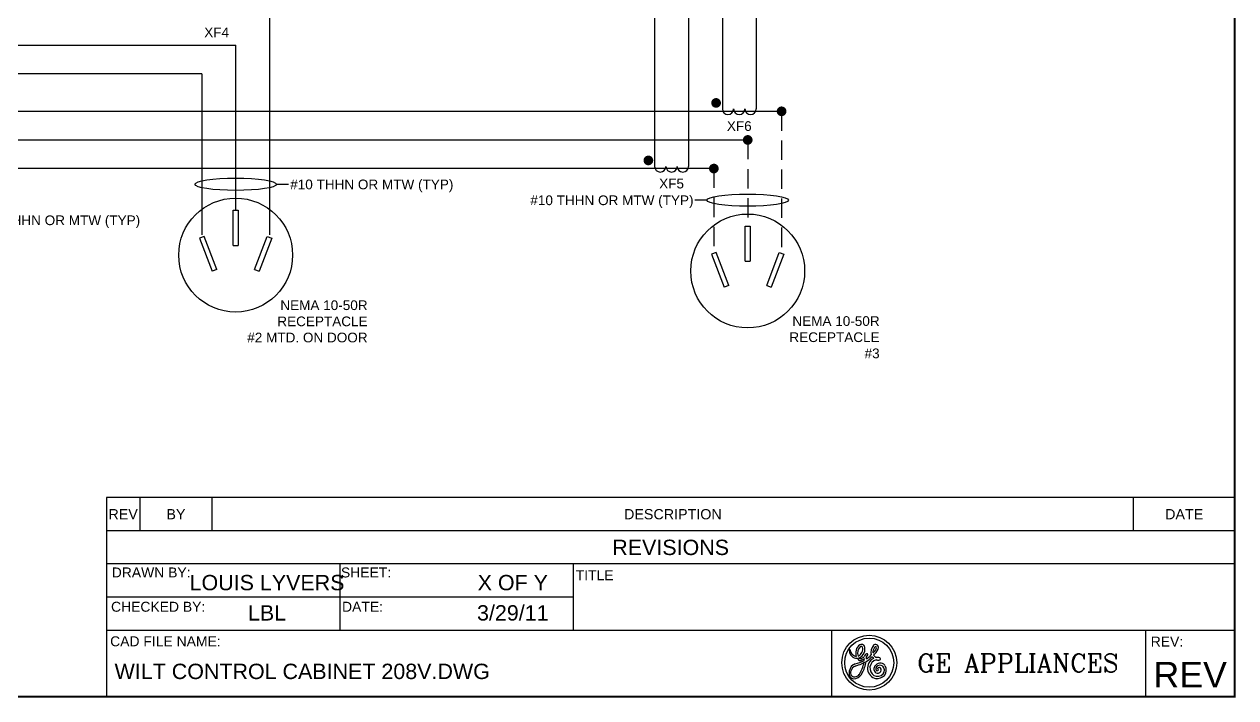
# Model space of a CAD drawing. Header units: inches. Extents: x -228 to 241, y -155 to 115.
# Drawn here: x -176.79 to -161.16, y -32.12 to -23.43 of the extents above; entities that cross this region are included whole.
import ezdxf
from ezdxf.enums import TextEntityAlignment as Align

# ---------------------------------------------------------------- set-up
doc = ezdxf.new("R2010")
doc.units = ezdxf.units.IN
doc.header["$MEASUREMENT"] = 0
doc.linetypes.add('HIDDEN', pattern=[0.375, 0.25, -0.125])
for name, color, linetype in [('BORDER', 3, 'Continuous'), ('CURRENT TRANSFORMER', 201, 'Continuous'), ('ELECTRICAL DEVICES', 30, 'Continuous'), ('FIELD WIRE', 5, 'HIDDEN'), ('FIELD WIRE - N', 255, 'HIDDEN'), ('PANEL WIRE', 5, 'Continuous'), ('PANEL WIRE - N', 255, 'Continuous'), ('TXT', 4, 'Continuous')]:
    doc.layers.add(name, color=color, linetype=linetype)
doc.styles.add('COMPLEX', font='COMPLEX')
doc.styles.get("Standard").update_dxf_attribs({"font": 'arial.ttf'})

# ---------------------------------------------------------------- blocks, each defined once
blk = doc.blocks.new('GE_Logo')
at = {"layer": 'BORDER', "linetype": 'Continuous'}
for p, q in [((0.0702, 0.0952), (0.0703, 0.0953)), ((-0.0166, 0.0782), (-0.0166, 0.0783)), ((0.0453, 0.0511), (0.0453, 0.0535)), ((0.0716, 0.0472), (0.0715, 0.0472)), ((0.075, 0.0883), (0.0762, 0.09)), ((-0.0054, 0.0227), (-0.0052, 0.0228)), ((0.0449, 0.0453), (0.0449, 0.0453)), ((0.0948, 0.0411), (0.095, 0.0412)), ((0.0178, -0.0135), (0.0182, -0.013)), ((0.0257, -0.0135), (0.028, -0.009))]:
    blk.add_line(p, q, dxfattribs=at)
for radius in [0.1034, 0.0925]:
    blk.add_circle((0.0552, 0.031), radius, dxfattribs=at)
for centre, radius, start, end in [((0.0411, 0.0677), 0.037, 125.3229, 201.2541), ((0.0429, 0.0673), 0.0315, 130.1066, 201.0408), ((0.0056, 0.0809), 0.0333, 288.9288, 25.3672), ((0.0255, 0.0884), 0.0111, 120.4413, 121.1637), ((0.0263, 0.0846), 0.0148, 61.1952, 116.0543), ((0.0256, 0.0866), 0.00555, 31.1144, 121.8942), ((0.0264, 0.089), 0.0111, 33.4012, 50.6769), ((0.1062, 0.0692), 0.0444, 142.8794, 191.8193), ((0.08, 0.0899), 0.0111, 151.3852, 152.1303), ((0.079, 0.0887), 0.0109, 348.8459, 142.6698), ((0.079, 0.0876), 0.0037, 69.0155, 139.3089), ((0.0097, 0.0766), 0.0296, 175.8986, 258.1278), ((-0.0179, 0.0785), 0.00185, 161.4208, 173.7745), ((-0.0182, 0.0784), 0.00167, 54.2025, 153.9175), ((-0.0185, 0.0784), 0.00185, 359.104, 46.9518), ((-0.0185, 0.0784), 0.00185, 46.9831, 47.033), ((-0.0185, 0.0784), 0.00185, 47.1878, 47.1884), ((-0.0018, 0.0782), 0.0148, 180.1798, 203.6073), ((0.0093, 0.0801), 0.0259, 197.4375, 264.0005), ((0.0056, 0.0772), 0.0296, 266.1587, 266.2131), ((0.0058, 0.0808), 0.0333, 266.3006, 267.0263), ((0.0056, 0.0809), 0.0333, 267.4189, 277.3722), ((0.0411, 0.0677), 0.037, 212.3618, 223.8297), ((0.0014, 0.083), 0.0296, 294.1355, 12.6644), ((0.0056, 0.0809), 0.0333, 288.9134, 288.9164), ((0.0216, 0.0514), 0.00555, 201.2966, 293.5599), ((0.0085, 0.088), 0.0444, 290.0784, 295.3092), ((0.0021, 0.0946), 0.0592, 291.736, 306.2578), ((0.0196, 0.0686), 0.0222, 290.7068, 318.3232), ((-0.0072, 0.0499), 0.0444, 346.8295, 356.057), ((0.0508, 0.0509), 0.0148, 110.7974, 168.6988), ((-0.0351, 0.1563), 0.1443, 303.069, 314.1387), ((-0.0293, 0.1528), 0.1307, 304.621, 314.7998), ((-0.0878, 0.0568), 0.1332, 355.0688, 357.5733), ((0.035, 0.0641), 0.0148, 314.1921, 348.4615), ((0.0464, 0.0593), 0.00555, 91.1634, 99.1221), ((0.0458, 0.0611), 0.0037, 5.0426, 83.4158), ((0.0895, 0.0106), 0.0407, 116.0484, 258.2768), ((0.044, 0.0615), 0.00555, 356.3808, 359.6419), ((0.0185, 0.1001), 0.0666, 314.7382, 315.8124), ((0.1003, 0.076), 0.0407, 213.3633, 225.0117), ((0.1007, 0.0702), 0.0315, 144.8342, 184.97), ((0.0316, 0.1076), 0.0555, 312.958, 333.1931), ((0.0962, 0.0759), 0.0296, 213.612, 239.7574), ((0.0282, 0.1102), 0.0666, 310.8187, 334.7484), ((0.079, 0.0876), 0.0037, 153.3316, 153.4021), ((0.0785, 0.0878), 0.0037, 54.3726, 60.5273), ((0.0769, 0.0867), 0.00555, 38.9364, 47.8233), ((0.0747, 0.0867), 0.0074, 327.7967, 28.5928), ((0.0849, 0.0172), 0.0333, 73.1422, 96.4863), ((0.0768, 0.0869), 0.00555, 36.4082, 36.5638), ((0.0713, 0.0887), 0.0185, 336.9398, 337.8204), ((0.0677, 0.0897), 0.0222, 339.106, 351.9371), ((0.0941, 0.0451), 0.00401, 282.7253, 84), ((0.0174, -0.0082), 0.0384, 126.4152, 182.3457), ((0.0047, -0.0073), 0.0198, 155.2385, 210.7757), ((0.0132, -0.0072), 0.0277, 114.1868, 162.7157), ((0.0113, -0.0061), 0.0333, 105.0609, 119.8387), ((-0.0774, 0.2905), 0.2836, 286.2392, 289.0368), ((-0.0293, 0.1528), 0.1307, 284.142, 300.0403), ((0.019, 0.0478), 0.0074, 231.6407, 232.6664), ((0.0217, 0.0504), 0.0111, 229.7166, 282.5284), ((-0.0032, 0.0914), 0.0715, 284.7496, 303.0519), ((-0.0881, 0.0544), 0.1258, 327.5933, 349.4998), ((-0.0878, 0.0568), 0.1332, 330.2544, 350.7619), ((-0.0032, 0.0914), 0.0715, 303.2358, 303.2439), ((-0.0878, 0.0568), 0.1332, 355.0516944634672, 355.0517472074151), ((0.0911, 0.0105), 0.0333, 108.007, 237.0381), ((0.0912, 0.0074), 0.0185, 141.4117, 231.4184), ((0.0965, 0.005), 0.0241, 43.0345, 148.1299), ((0.0911, 0.0084), 0.0111, 144.2469, 228.9573), ((0.098, 0.0831), 0.0444, 246.9175, 254.6902), ((0.0961, 0.0027), 0.0185, 56.3505, 139.1581), ((0.0844, 0.0055), 0.00555, 264.2476, 349.8059), ((0.0928, 0.0058), 0.0074, 85.2231, 164.2466), ((0.0862, 0.0042), 0.0037, 5.7607, 96.9197), ((0.0887, 0.0623), 0.0222, 263.6714, 265.1954), ((0.0882, 0.0623), 0.0222, 266.4066, 287.1828), ((0.0894, 0.0029), 0.0111, 333.5132, 68.3887), ((0.0903, 0.0028), 0.0222, 319.626, 43.6888), ((0.0841, 0.0037), 0.0352, 324.0508, 26.3225), ((-0.0025, -0.0108), 0.0185, 176.7855, 265.6989), ((0.0002, -0.0065), 0.0167, 221.2499, 235.3206), ((0, 0), 0.0222, 245.2071, 297.1841), ((-0.0027, 0.004), 0.0333, 267.8739, 328.4069), ((0.0006, 0.0003), 0.0222, 295.4989, 321.1148), ((0.0006, 0.0003), 0.0222, 322.8841, 323.0517), ((0.0861, 0.0091), 0.0296, 243.4439, 315.6294), ((0.0869, 0.0059), 0.0148, 241.0922, 327.2639), ((0.0829, 0.0136), 0.0426, 266.2008, 314.2321)]:
    blk.add_arc(centre, radius, start, end, dxfattribs=at)
at = {"layer": 'BORDER'}
blk.add_arc((0.0783, 0.0076), 0.037, 274.4657, 274.8052, dxfattribs=at)
at = {"layer": 'BORDER', "linetype": 'Continuous'}
blk.add_point((0.036, 0.0316), dxfattribs=at)
blk = doc.blocks.new('B-BORDER')
at = {"layer": 'BORDER'}
for p, q in [((34, 0.9729), (28.487, 0.9729)), ((28.487, 0.9729), (28.487, 0.6486)), ((28.6492, 0.9729), (28.6492, 0.8107)), ((29.0032, 0.8107), (29.0032, 0.9729)), ((33.5058, 0.8107), (33.5058, 0.9729)), ((34, 0.8107), (28.487, 0.8107)), ((34, 0.6486), (28.487, 0.6486)), ((28.487, 0.6486), (28.487, 0)), ((29.6275, 0.6486), (29.6275, 0.3243)), ((30.7679, 0.6486), (30.7679, 0.3243)), ((30.7679, 0.4864), (28.487, 0.4864)), ((34, 0.3243), (28.487, 0.3243)), ((32.0298, 0.3243), (32.0298, 0)), ((33.5643, 0.3243), (33.5643, 0))]:
    blk.add_line(p, q, dxfattribs=at)
at = {"layer": 'BORDER', "const_width": 0.01}
blk.add_lwpolyline([(34, 0), (34, 10), (18, 10), (18, 0), (34, 0)], dxfattribs=at)
at = {"layer": 'BORDER', "xscale": 1.297174118731785, "yscale": 1.297174118731785, "zscale": 1.297174118731785}
blk.add_blockref('GE_Logo', (32.1423, 0.1262), dxfattribs=at)
at = {"layer": 'BORDER'}
for s, height, p in [('REV', 0.05, (28.5681, 0.8918)), ('BY', 0.05, (28.8262, 0.8918)), ('DESCRIPTION', 0.05, (31.2545, 0.8918)), ('DATE', 0.05, (33.7529, 0.8918)), ('REVISIONS', 0.075, (31.2435, 0.7297))]:
    blk.add_text(s, height=height, dxfattribs=at).set_placement(p, align=Align.MIDDLE_CENTER)
for s, height, p in [('DRAWN BY:', 0.04864, (28.705, 0.5828)), ('SHEET:', 0.04864, (29.7551, 0.5828)), ('TITLE', 0.04864, (30.8723, 0.5693)), ('CHECKED BY:', 0.048644, (28.7393, 0.4153)), ('DATE:', 0.04864, (29.7378, 0.4153)), ('REV:', 0.04864, (33.6687, 0.245))]:
    blk.add_text(s, height=height, dxfattribs=at).set_placement(p, align=Align.CENTER)
blk.add_text('CAD FILE NAME:', height=0.048644, dxfattribs=at).set_placement((28.5047, 0.2464))
at = {"layer": 'BORDER', "style": 'COMPLEX'}
blk.add_text('GE APPLIANCES', height=0.088907, dxfattribs=at).set_placement((32.9404, 0.1647), align=Align.MIDDLE)
at = {"layer": 'TXT'}
for tag, height, p in [('DRAWN_BY', 0.075, (29.2713, 0.5576)), ('SHEET', 0.075, (30.4722, 0.5576)), ('DWG_TITLE', 0.075, (32.384, 0.4864)), ('CHECKED_BY', 0.075, (29.2713, 0.4098)), ('DATE', 0.075, (30.4722, 0.4098)), ('REV', 0.125, (33.7822, 0.1077))]:
    blk.add_attdef(tag, text='', height=height, dxfattribs=at).set_placement(p, align=Align.MIDDLE_CENTER)
blk.add_attdef('FILENAME', (28.5264, 0.0864), '', height=0.075, dxfattribs=at)

msp = doc.modelspace()

# ---------------------------------------------------------------- linework, layer by layer
at = {"layer": 'CURRENT TRANSFORMER'}
for p, q in [((-168.657813, -15.643901), (-168.657813, -25.265375)), ((-168.220987, -15.643901), (-168.220987, -25.265375)), ((-167.784161, -15.643901), (-167.784161, -24.523576)), ((-167.347334, -15.643901), (-167.347334, -24.523576))]:
    msp.add_line(p, q, dxfattribs=at)
at = {"layer": 'CURRENT TRANSFORMER', "ltscale": 0.1, "const_width": 0.0625}
for points in [[(-167.896015, -24.446643, 1), (-167.833515, -24.446643, 1)], [(-168.769667, -25.188441, 1), (-168.707167, -25.188441, 1)]]:
    msp.add_lwpolyline(points, format="xyb", close=True, dxfattribs=at)
at = {"layer": 'CURRENT TRANSFORMER'}
for centre in [(-167.711356, -24.523576), (-167.565748, -24.523576), (-167.420139, -24.523576), (-168.585009, -25.265375), (-168.4394, -25.265375), (-168.293791, -25.265375)]:
    msp.add_arc(centre, 0.072804, 180, 0, dxfattribs=at)
at = {"layer": 'ELECTRICAL DEVICES'}
for p, q in [((-174.093455, -26.284881), (-174.093455, -25.829623)), ((-174.093455, -25.829623), (-174.031091, -25.829623)), ((-174.031091, -25.829623), (-174.031091, -26.284881)), ((-167.487911, -26.48927), (-167.487911, -26.034012)), ((-167.487911, -26.034012), (-167.425547, -26.034012)), ((-167.425547, -26.034012), (-167.425547, -26.48927)), ((-174.469984, -26.170627), (-174.528214, -26.192956)), ((-174.528214, -26.192956), (-174.365212, -26.618033)), ((-174.306982, -26.595704), (-174.469984, -26.170627)), ((-173.817564, -26.595704), (-173.654561, -26.170627)), ((-173.596332, -26.192956), (-173.759334, -26.618033)), ((-173.654561, -26.170627), (-173.596332, -26.192956)), ((-174.093455, -26.284881), (-174.031091, -26.284881)), ((-167.86444, -26.375016), (-167.92267, -26.397345)), ((-167.92267, -26.397345), (-167.759668, -26.822422)), ((-167.701438, -26.800093), (-167.86444, -26.375016)), ((-167.212019, -26.800093), (-167.049017, -26.375016)), ((-166.990788, -26.397345), (-167.15379, -26.822422)), ((-167.049017, -26.375016), (-166.990788, -26.397345)), ((-167.487911, -26.48927), (-167.425547, -26.48927)), ((-174.306982, -26.595704), (-174.365212, -26.618033)), ((-173.817564, -26.595704), (-173.759334, -26.618033)), ((-167.701438, -26.800093), (-167.759668, -26.822422)), ((-167.212019, -26.800093), (-167.15379, -26.822422))]:
    msp.add_line(p, q, dxfattribs=at)
at = {"layer": 'ELECTRICAL DEVICES', "ltscale": 0.1, "const_width": 0.0625}
for points in [[(-167.051152, -24.554862, 1), (-166.988652, -24.554862, 1)], [(-167.487979, -24.924074, 1), (-167.425479, -24.924074, 1)], [(-167.924805, -25.293287, 1), (-167.862305, -25.293287, 1)]]:
    msp.add_lwpolyline(points, format="xyb", close=True, dxfattribs=at)
at = {"layer": 'ELECTRICAL DEVICES'}
for centre in [(-174.062273, -26.409421), (-167.456729, -26.61381)]:
    msp.add_circle(centre, 0.734439, dxfattribs=at)
at = {"layer": 'FIELD WIRE'}
for p, q in [((-167.019902, -24.554862), (-167.019902, -26.350953)), ((-167.893555, -25.293287), (-167.893555, -26.350953))]:
    msp.add_line(p, q, dxfattribs=at)
at = {"layer": 'FIELD WIRE - N'}
msp.add_line((-167.456729, -24.924074), (-167.456729, -26.034012), dxfattribs=at)
at = {"layer": 'PANEL WIRE'}
for p, q in [((-173.625447, -23.332957), (-173.625447, -26.146564)), ((-174.499099, -24.071382), (-190.971518, -24.071382)), ((-174.499099, -24.071382), (-174.499099, -26.146564)), ((-187.178839, -24.554862), (-167.019902, -24.554862)), ((-167.893555, -25.293287), (-187.178839, -25.293287))]:
    msp.add_line(p, q, dxfattribs=at)
at = {"layer": 'PANEL WIRE - N'}
for p, q in [((-193.189352, -23.70217), (-174.062273, -23.70217)), ((-174.062273, -25.829623), (-174.062273, -23.70217)), ((-187.178839, -24.924074), (-167.456729, -24.924074))]:
    msp.add_line(p, q, dxfattribs=at)
at = {"layer": 'TXT'}
for points in [[(-173.536537, -25.496123), (-173.536537, -25.496123), (-173.381928, -25.496123)], [(-167.982464, -25.700511), (-167.982464, -25.700511), (-168.137074, -25.700511)]]:
    msp.add_lwpolyline(points, dxfattribs=at)
for centre in [(-174.062273, -25.496123), (-167.456729, -25.700511)]:
    msp.add_ellipse(centre, major_axis=(0.525736, 0), ratio=0.150403905, dxfattribs=at)

# ---------------------------------------------------------------- block references
at = {"layer": 'ELECTRICAL DEVICES', "xscale": 2.64, "yscale": 2.64, "zscale": 2.64}
msp.add_blockref('B-BORDER', (-250.933946, -32.105211), dxfattribs=at).add_auto_attribs({'DRAWN_BY': 'LOUIS LYVERS', 'FILENAME': 'WILT CONTROL CABINET 208V.DWG', 'CHECKED_BY': 'LBL', 'SHEET': 'X OF Y', 'DATE': '3/29/11', 'REV': 'REV'})

# ---------------------------------------------------------------- texts
at = {"layer": 'TXT'}
for s, p in [('XF4', (-174.307968, -23.537418)), ('XF6', (-167.565748, -24.745174)), ('XF5', (-168.4394, -25.486973))]:
    msp.add_text(s, height=0.125, dxfattribs=at).set_placement(p, align=Align.MIDDLE_CENTER)
for p in [(-173.358863, -25.5603), (-170.260837, -25.764689), (-177.399356, -26.022745)]:
    msp.add_text('#10 THHN OR MTW (TYP)', height=0.125, dxfattribs=at).set_placement(p)
at = {"layer": 'TXT', "char_height": 0.125, "attachment_point": 3}
for s, insert in [('NEMA 10-50R RECEPTACLE\\P#2 MTD. ON DOOR', (-172.360654, -26.992962)), ('NEMA 10-50R RECEPTACLE\\P#3', (-165.755109, -27.197351))]:
    msp.add_mtext_dynamic_manual_height_columns(s, width=1.74098782, gutter_width=12.5, heights=[0], dxfattribs=dict(at, insert=insert))

doc.saveas('drawing.dxf')
